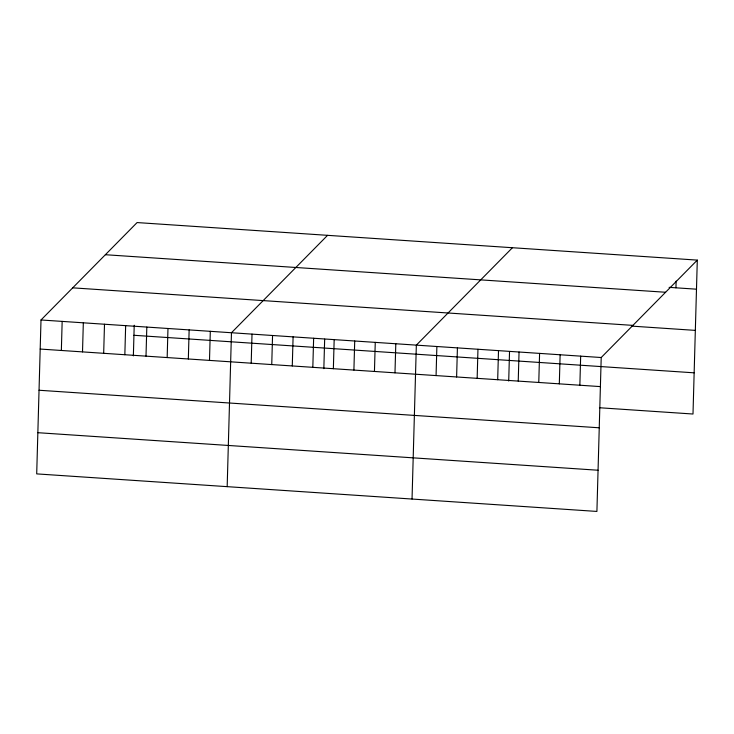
<?xml version="1.0" encoding="UTF-8"?>
<svg xmlns="http://www.w3.org/2000/svg" width="734" height="734" viewBox="0 0 734 734"><rect width="100%" height="100%" fill="white"/><g stroke="black" fill="none" stroke-linecap="round" stroke-linejoin="round"><path stroke-width="1.1" d="M41.003 319.978L36.7 473.889L596.907 511.433L601.21 357.522L697.3 260.111L137.093 222.567L41.003 319.978L601.21 357.522M61.353 350.476L62.161 321.4M82.511 351.889L83.327 322.813M103.677 353.311L104.494 324.235M124.844 354.733L125.652 325.648M133.368 355.88L134.221 325.235M146.002 356.146L146.818 327.07M167.168 357.568L167.976 328.493M188.335 358.981L189.143 329.905M209.493 360.403L210.309 331.328M227.173 486.651L231.467 332.741L327.557 235.339M251.202 363.202L252.01 334.117M271.745 364.578L272.553 335.493M292.279 365.954L293.095 336.878M312.822 367.33L313.638 338.255M323.841 368.642L324.667 339.117M333.364 368.707L334.172 339.631M353.907 370.083L354.715 341.007M374.45 371.459L375.257 342.383M394.984 372.835L395.8 343.76M412.04 499.037L416.343 345.136L512.433 247.725M436.069 375.588L436.877 346.512M456.612 376.964L457.42 347.888M477.155 378.34L477.962 349.265M497.689 379.717L498.505 350.641M508.708 381.038L509.534 351.503M518.232 381.093L519.048 352.017M538.774 382.469L539.591 353.393M559.317 383.845L560.125 354.77M579.86 385.222L580.667 356.146M675.95 287.811L676.133 281.104M697.3 260.111L692.997 414.022L599.421 407.746M669.096 287.352L696.483 289.187M105.375 254.716L665.591 292.26M72.712 287.838L632.919 325.382M631.433 326.098L695.337 330.383M133.937 335.282L694.153 372.826M40.186 349.054L600.394 386.598M39.04 390.249L599.247 427.794M37.847 432.693L598.063 470.237"/></g></svg>
